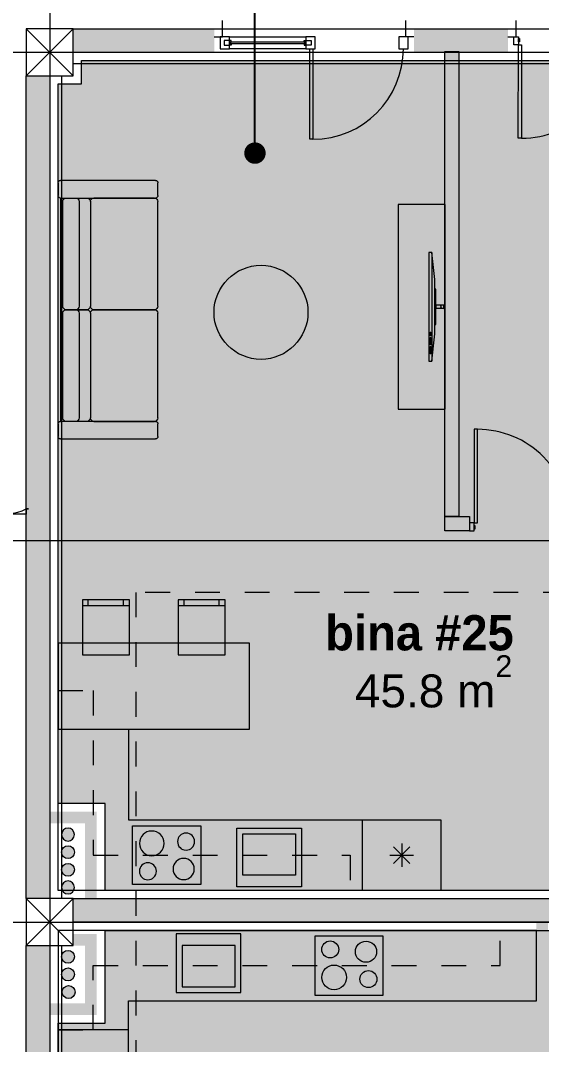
# Model space of a CAD drawing. Header units: millimetres. Extents: x 475159934 to 476245151, y 4620917055 to 4621447368.
# Drawn here: x 475254575 to 475259010, y 4621101575 to 4621110286 of the extents above; entities that cross this region are included whole.
import ezdxf

# ---------------------------------------------------------------- set-up
doc = ezdxf.new("R2010")
doc.units = ezdxf.units.MM
doc.header["$MEASUREMENT"] = 0
doc.linetypes.add('Dashed', pattern=[423.333333, 211.666667, -211.666667])
for name, color, linetype, lineweight in [('2D Drafting - General_Pen_No__1_Pen_No__7', 7, 'Continuous', 0), ('2D Drafting - General_Pen_No__250_Pen_No__2_Pen_No__7', 7, 'Continuous', 0), ('2D Drafting - General_Pen_No__250_Pen_No__7_Pen_No__250', 7, 'Continuous', 0), ('2D Drafting - General_Pen_No__250_Pen_No__7_Pen_No__7', 7, 'Continuous', 0), ('2D Drafting - General_Pen_No__7_Pen_No__250', 7, 'Continuous', 0), ('2D Drafting - General_Pen_No__7_Pen_No__7_Pen_No__7', 7, 'Continuous', 0), ('Annotation - Text_Pen_No__7_Pen_No__142', 142, 'Continuous', 0), ('Doors_Pen_No__7_Pen_No__7_Pen_No__7', 7, 'Continuous', 0), ('G-Anno-Nplt_Pen_No__142', 142, 'Continuous', 0), ('G-Anno-Nplt_Pen_No__151', 151, 'Continuous', 0), ('G-Anno-Nplt_Pen_No__4', 7, 'Continuous', 0), ('kar-panjara_Pen_No__7_Pen_No__7_Pen_No__7', 7, 'Continuous', 0), ('New_2D Drafting - General_Pen_No__2_Pen_No__250', 7, 'Continuous', 0), ('New_shenobebi_Pen_No__1', 1, 'Continuous', 0), ('New_Structural - Bearing_Pen_No__250', 7, 'Continuous', 0), ('shaxtebi da milebi_Pen_No__1_Pen_No__1_Pen_No__1', 1, 'Continuous', 0), ('shaxtebi da milebi_Pen_No__5_Pen_No__5_Pen_No__5', 5, 'Continuous', 0), ('zoma_Pen_No__142', 142, 'Continuous', 0), ('zoma_Pen_No__5', 5, 'Continuous', 0), ('zoma_Pen_No__5_Pen_No__5', 5, 'Continuous', 0)]:
    doc.layers.add(name, color=color, linetype=linetype, lineweight=lineweight)
doc.layers.add('New_Interior - Furniture', color=7, linetype='Continuous')
doc.layers.add('zoma', color=7, linetype='Continuous')
doc.layers.add('New_Interior - Furniture _Pen_No__252', color=7, linetype='Continuous', lineweight=0, true_color=0x666666)
doc.layers.add('shaxtebi da milebi_Pen_No__5_Pen_No__5_Pen_No__252', color=7, linetype='Continuous', lineweight=0, true_color=0x666666)
doc.styles.add('GENERATED_STYLE_1', font='arial.ttf')
doc.styles.add('GENERATED_STYLE_3', font='arial.ttf')
doc.styles.add('GENERATED_STYLE_7', font='')
doc.styles.get('GENERATED_STYLE_7').set_extended_font_data('AcadMtavr', bold=True)
doc.dimstyles.new('GENERATED_STYLE__18', dxfattribs={"dimtxt": 200, "dimasz": 64.421331, "dimexe": 0.18, "dimexo": 3, "dimgap": 0, "dimtad": 1, "dimtih": 1, "dimtoh": 1, "dimlfac": 0.001, "dimzin": 0, "dimdsep": 46, "dimtxsty": 'GENERATED_STYLE_3', "dimblk": 'ARROWHEAD_2', "dimblk1": 'ARROWHEAD_2', "dimblk2": 'ARROWHEAD_2', "dimcen": 0.09, "dimclrd": 5, "dimclre": 5, "dimclrt": 5, "dimadec": 0, "dimazin": 0, "dimtfac": 1, "dimtdec": 4, "dimtmove": 0, "dimatfit": 3, "dimfxl": 1, "dimtolj": 1, "dimtzin": 0, "dimarcsym": 0})
doc.dimstyles.new('GENERATED_STYLE__27', dxfattribs={"dimtxt": 0.18, "dimasz": 364.8, "dimexe": 0.18, "dimexo": 0.0625, "dimgap": 0, "dimtad": 0, "dimtih": 1, "dimtoh": 1, "dimdec": 4, "dimzin": 0, "dimdsep": 46, "dimcen": 0.09, "dimadec": 0, "dimazin": 0, "dimtfac": 1, "dimtdec": 4, "dimtmove": 0, "dimatfit": 3, "dimldrblk": 'ARROWHEAD_11', "dimfxl": 1, "dimtolj": 1, "dimtzin": 0, "dimarcsym": 0})
doc.dimstyles.new('GENERATED_STYLE__3', dxfattribs={"dimtxt": 200, "dimasz": 64.421331, "dimexe": 0.18, "dimexo": 3, "dimgap": 0, "dimtad": 1, "dimtih": 1, "dimtoh": 1, "dimlfac": 0.001, "dimzin": 0, "dimdsep": 46, "dimtxsty": 'GENERATED_STYLE_3', "dimblk": 'ARROWHEAD_2', "dimblk1": 'ARROWHEAD_2', "dimblk2": 'ARROWHEAD_2', "dimcen": 0.09, "dimclrd": 142, "dimclre": 142, "dimclrt": 142, "dimadec": 0, "dimazin": 0, "dimtfac": 1, "dimtdec": 4, "dimtmove": 0, "dimatfit": 3, "dimfxl": 1, "dimtolj": 1, "dimtzin": 0, "dimarcsym": 0})
doc.dimstyles.new('GENERATED_STYLE__6', dxfattribs={"dimtxt": 200, "dimasz": 64.421331, "dimexe": 0.18, "dimexo": 3, "dimgap": 0, "dimtad": 1, "dimlfac": 0.001, "dimzin": 0, "dimdsep": 46, "dimtxsty": 'GENERATED_STYLE_3', "dimblk": 'ARROWHEAD_2', "dimblk1": 'ARROWHEAD_2', "dimblk2": 'ARROWHEAD_2', "dimcen": 0.09, "dimclrd": 142, "dimclre": 142, "dimclrt": 142, "dimadec": 0, "dimazin": 0, "dimtfac": 1, "dimtdec": 4, "dimtmove": 0, "dimatfit": 3, "dimfxl": 1, "dimtolj": 1, "dimtzin": 0, "dimarcsym": 0})
doc.dimstyles.new('GENERATED_STYLE__7', dxfattribs={"dimtxt": 200, "dimasz": 64.421331, "dimexe": 0.18, "dimexo": 3, "dimgap": 0, "dimtad": 1, "dimtih": 1, "dimtoh": 1, "dimlfac": 0.001, "dimzin": 0, "dimdsep": 46, "dimtxsty": 'GENERATED_STYLE_3', "dimblk": 'ARROWHEAD_2', "dimblk1": 'ARROWHEAD_2', "dimblk2": 'ARROWHEAD_2', "dimcen": 0.09, "dimclrd": 142, "dimclre": 142, "dimclrt": 142, "dimadec": 0, "dimazin": 0, "dimtfac": 1, "dimtdec": 4, "dimtmove": 2, "dimatfit": 3, "dimfxl": 1, "dimtolj": 1, "dimtzin": 0, "dimarcsym": 0})

# ---------------------------------------------------------------- blocks, each defined once
blk = doc.blocks.new('Kitchen Layout 26_7')
at = {"layer": 'New_Interior - Furniture _Pen_No__252', "color": 251, "linetype": 'Continuous', "lineweight": 0, "true_color": 0x666666}
for p, q in [((3938.3, 705.1), (4079.7, 563.7)), ((3938.3, 563.7), (4079.7, 705.1)), ((4009, 734.4), (4009, 534.4)), ((3909, 634.4), (4109, 634.4)), ((3252.1, -27.5), (2802.1, -27.5)), ((2802.1, -27.5), (2802.1, -377.5)), ((3252.1, -377.5), (3252.1, -27.5)), ((2802.1, -377.5), (3252.1, -377.5))]:
    blk.add_line(p, q, dxfattribs=at)
at = {"layer": 'New_Interior - Furniture _Pen_No__252', "color": 251, "linetype": 'Dashed', "lineweight": 0, "true_color": 0x666666}
for p, q in [((4309, 338.2), (4009, 338.2)), ((4009, 338.2), (4009, -207.5)), ((4309, -507.5), (4309, 338.2)), ((4009, -207.5), (544, -207.5)), ((544, -207.5), (544, -507.5)), ((544, -507.5), (4309, -507.5))]:
    blk.add_line(p, q, dxfattribs=at)
at = {"layer": 'New_Interior - Furniture _Pen_No__252', "color": 251, "linetype": 'Continuous', "lineweight": 0, "true_color": 0x666666, "flags": 128}
for points in [[(236.7, -507.5), (4309, -507.5), (4309, 1192.5), (3709, 1192.5), (3709, 92.5), (236.7, 92.5)], [(3709, 930.6), (3709, 338.2), (4309, 338.2), (4309, 930.6)], [(2122.1, 42.5), (1542.1, 42.5), (1542.1, -457.5), (2122.1, -457.5)], [(3302.1, 22.5), (2752.1, 22.5), (2752.1, -477.5), (3302.1, -477.5)]]:
    blk.add_lwpolyline(points, close=True, dxfattribs=at)
at = {"layer": 'New_Interior - Furniture _Pen_No__252', "color": 251, "linetype": 'Continuous', "lineweight": 0, "true_color": 0x666666}
for centre, radius in [((1666.8, -92.5), 72.5), ((1958.5, -107.5), 105), ((1687.1, -325.5), 90), ((1991.6, -345), 72.5)]:
    blk.add_circle(centre, radius, dxfattribs=at)
blk = doc.blocks.new('Kitchen Layout 26_8')
at = {"layer": 'New_Interior - Furniture _Pen_No__252', "color": 251, "linetype": 'Dashed', "lineweight": 0, "true_color": 0x666666}
for p, q in [((4709, 1191.6), (4409, 1191.6)), ((4409, 1191.6), (4409, -207.5)), ((4709, -507.5), (4709, 1191.6)), ((2220.9, -207.5), (2220.9, -507.5)), ((4409, -207.5), (2220.9, -207.5)), ((2220.9, -507.5), (4709, -507.5))]:
    blk.add_line(p, q, dxfattribs=at)
at = {"layer": 'New_Interior - Furniture _Pen_No__252', "color": 251, "linetype": 'Continuous', "lineweight": 0, "true_color": 0x666666}
for p, q in [((3137, -27.5), (2687, -27.5)), ((2687, -27.5), (2687, -377.5)), ((3137, -377.5), (3137, -27.5)), ((1854.2, -136.8), (1712.8, -278.2)), ((1712.8, -136.8), (1854.2, -278.2)), ((1783.5, -107.5), (1783.5, -307.5)), ((1883.5, -207.5), (1683.5, -207.5)), ((2687, -377.5), (3137, -377.5))]:
    blk.add_line(p, q, dxfattribs=at)
at = {"layer": 'New_Interior - Furniture _Pen_No__252', "color": 251, "linetype": 'Continuous', "lineweight": 0, "true_color": 0x666666, "flags": 128}
for points in [[(1449, -507.5), (4709, -507.5), (4709, 865.3), (4109, 865.3), (4109, 92.5), (1449, 92.5)], [(2118, 92.5), (1449, 92.5), (1449, -507.5), (2118, -507.5)], [(3187, 22.5), (2637, 22.5), (2637, -477.5), (3187, -477.5)], [(4074.4, 42.5), (3494.4, 42.5), (3494.4, -457.5), (4074.4, -457.5)]]:
    blk.add_lwpolyline(points, close=True, dxfattribs=at)
at = {"layer": 'New_Interior - Furniture _Pen_No__252', "color": 251, "linetype": 'Continuous', "lineweight": 0, "true_color": 0x666666}
for centre, radius in [((3619.1, -92.5), 72.5), ((3910.8, -107.5), 105), ((3639.4, -325.5), 90), ((3943.9, -345), 72.5)]:
    blk.add_circle(centre, radius, dxfattribs=at)
blk = doc.blocks.new('Dining Table Rectangle 24')
at = {"layer": 'New_Interior - Furniture _Pen_No__252', "color": 251, "linetype": 'Continuous', "lineweight": 0, "true_color": 0x666666}
for p, q in [((-557.5, 685), (-557.5, 735)), ((-257.5, 685), (-257.5, 735)), ((257.5, 685), (257.5, 735)), ((557.5, 685), (557.5, 735)), ((-607.5, 685), (-207.5, 685)), ((207.5, 685), (607.5, 685))]:
    blk.add_line(p, q, dxfattribs=at)
at = {"layer": 'New_Interior - Furniture _Pen_No__252', "color": 251, "linetype": 'Continuous', "lineweight": 0, "true_color": 0x666666, "flags": 128}
for points in [[(-607.5, 265), (-207.5, 265), (-207.5, 735), (-607.5, 735)], [(207.5, 265), (607.5, 265), (607.5, 735), (207.5, 735)], [(-815, -365), (815, -365), (815, 365), (-815, 365)]]:
    blk.add_lwpolyline(points, close=True, dxfattribs=at)
blk = doc.blocks.new('Designer Table 05 26')
at = {"layer": 'New_Interior - Furniture _Pen_No__252', "color": 251, "linetype": 'Continuous', "lineweight": 0, "true_color": 0x666666, "flags": 128}
blk.add_lwpolyline([(400, 0, 1), (-400, 0, 1)], format="xyb", close=True, dxfattribs=at)
blk = doc.blocks.new('Sofa 23')
at = {"layer": 'New_Interior - Furniture _Pen_No__252', "color": 251, "linetype": 'Continuous', "lineweight": 0, "true_color": 0x666666}
for p, q in [((0, 20), (0, 830)), ((20, 850), (130, 850)), ((150, 830), (150, 20)), ((150, 830), (2050, 830)), ((1070, 810), (180, 810)), ((2020, 810), (1130, 810)), ((2050, 20), (2050, 830)), ((2070, 850), (2180, 850)), ((2200, 830), (2200, 20)), ((150, 780), (150, 604.7)), ((1100, 604.7), (1100, 780)), ((1100, 780), (1100, 604.7)), ((2050, 604.7), (2050, 780)), ((180, 670), (1070, 670)), ((1130, 670), (2020, 670)), ((150, 30), (150, 544.7)), ((180, 574.7), (1070, 574.7)), ((180, 574.7), (1070, 574.7)), ((1100, 544.7), (1100, 30)), ((1100, 30), (1100, 544.7)), ((1130, 574.7), (2020, 574.7)), ((1130, 574.7), (2020, 574.7)), ((2050, 544.7), (2050, 30)), ((130, 0), (20, 0)), ((1070, 0), (180, 0)), ((2020, 0), (1130, 0)), ((2180, 0), (2070, 0))]:
    blk.add_line(p, q, dxfattribs=at)
for centre, radius, start, end in [((20, 830), 20, 90, 180), ((130, 830), 20, 0, 90), ((180, 780), 30, 90, 180), ((1070, 780), 30, 0, 90), ((1130, 780), 30, 90, 180), ((2020, 780), 30, 0, 90), ((2070, 830), 20, 90, 180), ((2180, 830), 20, 0, 90), ((180, 700), 30, 180, 270), ((1070, 700), 30, 270, 0), ((1130, 700), 30, 180, 270), ((2020, 700), 30, 270, 0), ((180, 604.7), 30, 180, 270), ((180, 544.7), 30, 90, 180), ((1070, 604.7), 30, 270, 0), ((1070, 544.7), 30, 0, 90), ((1130, 604.7), 30, 180, 270), ((1130, 544.7), 30, 90, 180), ((2020, 604.7), 30, 270, 0), ((2020, 544.7), 30, 0, 90), ((20, 20), 20, 180, 270), ((130, 20), 20, 270, 0), ((180, 30), 30, 180, 270), ((1070, 30), 30, 270, 0), ((1130, 30), 30, 180, 270), ((2020, 30), 30, 270, 0), ((2070, 20), 20, 180, 270), ((2180, 20), 20, 270, 0)]:
    blk.add_arc(centre, radius, start, end, dxfattribs=at)
blk = doc.blocks.new('*D803', base_point=(475826095.8, 4621095193.2))
at = {"layer": 'zoma_Pen_No__142', "color": 142, "linetype": 'Continuous', "lineweight": 0, "transparency": 16777216}
for p, q in [((475254648.8, 4621088996.9), (475254599.9, 4621088912.2)), ((475254624.3, 4621088891), (475254624.3, 4621089018.1)), ((475254624.3, 4621088954.5), (475255024.3, 4621088954.5)), ((475255048.8, 4621088996.9), (475254999.9, 4621088912.2)), ((475255024.3, 4621088891), (475255024.3, 4621089018.1))]:
    blk.add_line(p, q, dxfattribs=at)
blk = doc.blocks.new('ARROWHEAD_2')
at = {"color": 0, "linetype": 'Continuous', "lineweight": 0}
for p, q in [((0, 0), (-1, 0)), ((-0.38, -0.66), (0.38, 0.66))]:
    blk.add_line(p, q, dxfattribs=at)
blk = doc.blocks.new('*D804', base_point=(475826095.8, 4621095193.2))
at = {"layer": 'zoma_Pen_No__142', "color": 142, "linetype": 'Continuous', "lineweight": 0, "transparency": 16777216}
for p, q in [((475255048.8, 4621088996.9), (475254999.9, 4621088912.2)), ((475255024.3, 4621088891), (475255024.3, 4621089018.1)), ((475255024.3, 4621088954.5), (475261524.3, 4621088954.5)), ((475261548.8, 4621088996.9), (475261499.9, 4621088912.2)), ((475261524.3, 4621088891), (475261524.3, 4621089018.1))]:
    blk.add_line(p, q, dxfattribs=at)
at = {"layer": 'zoma_Pen_No__142', "color": 142, "lineweight": 0, "transparency": 16777216, "char_height": 200, "attachment_point": 7, "style": 'GENERATED_STYLE_3'}
for s, insert in [('\\A1;{\\pql;\\fArial|b0|i0|c204|p0;\\W1.000000;0.40}', (475255048.8, 4621088994.5)), ('\\A1;{\\pql;\\fArial|b0|i0|c204|p0;\\W1.000000;6.50}', (475258007.4, 4621088994.5)), ('\\A1;{\\pql;\\fArial|b0|i0|c204|p0;\\W1.000000;0.40}', (475260966, 4621088994.5))]:
    blk.add_mtext(s, dxfattribs=dict(at, insert=insert))
blk = doc.blocks.new('*D824', base_point=(475826095.8, 4621095193.2))
at = {"layer": 'zoma_Pen_No__142', "color": 142, "linetype": 'Continuous', "lineweight": 0, "transparency": 16777216}
for p, q in [((475253943.8, 4621112421.6), (475253894.9, 4621112336.8)), ((475253919.4, 4621112315.7), (475253919.4, 4621112442.8)), ((475254343.8, 4621112421.6), (475254294.9, 4621112336.8)), ((475254319.4, 4621112315.7), (475254319.4, 4621112442.8)), ((475253919.4, 4621112379.2), (475254319.4, 4621112379.2))]:
    blk.add_line(p, q, dxfattribs=at)
at = {"layer": 'zoma_Pen_No__142', "color": 142, "lineweight": 0, "transparency": 16777216, "insert": (475254202.5, 4621112509.8), "char_height": 200, "attachment_point": 7, "style": 'GENERATED_STYLE_3'}
blk.add_mtext('\\A1;{\\pql;\\fArial|b0|i0|c204|p0;\\W1.000000;0.30}', dxfattribs=at)
blk = doc.blocks.new('*D825', base_point=(475826095.8, 4621095193.2))
at = {"layer": 'zoma_Pen_No__142', "color": 142, "linetype": 'Continuous', "lineweight": 0, "transparency": 16777216}
for p, q in [((475254343.8, 4621112421.6), (475254294.9, 4621112336.8)), ((475254319.4, 4621112315.7), (475254319.4, 4621112442.8)), ((475254643.8, 4621112421.6), (475254594.9, 4621112336.8)), ((475254619.4, 4621112315.7), (475254619.4, 4621112442.8)), ((475254319.4, 4621112379.2), (475254619.4, 4621112379.2))]:
    blk.add_line(p, q, dxfattribs=at)
blk = doc.blocks.new('*D826', base_point=(475826095.8, 4621095193.2))
at = {"layer": 'zoma_Pen_No__142', "color": 142, "linetype": 'Continuous', "lineweight": 0, "transparency": 16777216}
for p, q in [((475254643.8, 4621112421.6), (475254594.9, 4621112336.8)), ((475254619.4, 4621112315.7), (475254619.4, 4621112442.8)), ((475255043.8, 4621112421.6), (475254994.9, 4621112336.8)), ((475255019.4, 4621112315.7), (475255019.4, 4621112442.8)), ((475254619.4, 4621112379.2), (475255019.4, 4621112379.2))]:
    blk.add_line(p, q, dxfattribs=at)
blk = doc.blocks.new('*D827', base_point=(475826095.8, 4621095193.2))
at = {"layer": 'zoma_Pen_No__142', "color": 142, "linetype": 'Continuous', "lineweight": 0, "transparency": 16777216}
for p, q in [((475255043.8, 4621112421.6), (475254994.9, 4621112336.8)), ((475255019.4, 4621112315.7), (475255019.4, 4621112442.8)), ((475261543.8, 4621112421.6), (475261494.9, 4621112336.8)), ((475261519.4, 4621112315.7), (475261519.4, 4621112442.8)), ((475255019.4, 4621112379.2), (475261519.4, 4621112379.2))]:
    blk.add_line(p, q, dxfattribs=at)
at = {"layer": 'zoma_Pen_No__142', "color": 142, "lineweight": 0, "transparency": 16777216, "char_height": 200, "attachment_point": 7, "style": 'GENERATED_STYLE_3'}
for s, insert in [('\\A1;{\\pql;\\fArial|b0|i0|c204|p0;\\W1.000000;0.40}', (475255043.9, 4621112419.2)), ('\\A1;{\\pql;\\fArial|b0|i0|c204|p0;\\W1.000000;6.50}', (475258002.4, 4621112419.2)), ('\\A1;{\\pql;\\fArial|b0|i0|c204|p0;\\W1.000000;0.40}', (475260961, 4621112419.2))]:
    blk.add_mtext(s, dxfattribs=dict(at, insert=insert))
blk = doc.blocks.new('*D934', base_point=(475826095.8, 4621095193.2))
at = {"layer": 'zoma_Pen_No__142', "color": 142, "linetype": 'Continuous', "lineweight": 0, "transparency": 16777216}
for p, q in [((475300063, 4621110216.4), (475299935.8, 4621110216.4)), ((475300041.8, 4621110192), (475299957, 4621110240.9)), ((475299999.4, 4621110216.4), (475299999.4, 4621110257.9)), ((475299999.4, 4621090861.8), (475299999.4, 4621110216.4)), ((475299957, 4621090886.3), (475300041.8, 4621090837.3)), ((475300063, 4621090861.8), (475299935.8, 4621090861.8)), ((475299999.4, 4621090820.3), (475299999.4, 4621090861.8))]:
    blk.add_line(p, q, dxfattribs=at)
at = {"layer": 'zoma_Pen_No__142', "color": 142, "lineweight": 0, "transparency": 16777216, "insert": (475299959.4, 4621100195.9), "char_height": 200, "attachment_point": 7, "rotation": 90, "style": 'GENERATED_STYLE_3'}
blk.add_mtext('\\A1;{\\pql;\\fArial|b0|i0|c204|p0;\\W1.000000;19.35}', dxfattribs=at)
blk = doc.blocks.new('*D948', base_point=(475826095.8, 4621095193.2))
at = {"layer": 'zoma_Pen_No__142', "color": 142, "linetype": 'Continuous', "lineweight": 0, "transparency": 16777216}
for p, q in [((475299282.4, 4621110216.4), (475299155.2, 4621110216.4)), ((475299261.2, 4621110192), (475299176.4, 4621110240.9)), ((475299218.8, 4621110216.4), (475299218.8, 4621110257.9)), ((475299218.8, 4621109816.4), (475299218.8, 4621110216.4)), ((475299282.4, 4621109816.4), (475299155.2, 4621109816.4)), ((475299176.4, 4621109840.9), (475299261.2, 4621109792))]:
    blk.add_line(p, q, dxfattribs=at)
blk = doc.blocks.new('*D1322', base_point=(475826095.8, 4621095193.2))
at = {"layer": 'zoma_Pen_No__5', "color": 5, "linetype": 'Continuous', "lineweight": 0, "transparency": 16777216}
for p, q in [((475254493.8, 4621139665.1), (475254444.9, 4621139580.3)), ((475254469.4, 4621139559.1), (475254469.4, 4621139686.3)), ((475255059.9, 4621139580.3), (475255108.8, 4621139665.1)), ((475255084.3, 4621139559.1), (475255084.3, 4621139686.3)), ((475254427.9, 4621139622.7), (475254469.4, 4621139622.7)), ((475254469.4, 4621139622.7), (475255084.3, 4621139622.7)), ((475255084.3, 4621139622.7), (475255125.8, 4621139622.7))]:
    blk.add_line(p, q, dxfattribs=at)
at = {"layer": 'zoma_Pen_No__5', "color": 5, "lineweight": 0, "transparency": 16777216, "insert": (475254509.9, 4621139662.7), "char_height": 200, "attachment_point": 7, "style": 'GENERATED_STYLE_3'}
blk.add_mtext('\\A1;{\\pql;\\fArial|b0|i0|c204|p0;\\W1.000000;0.61}', dxfattribs=at)
blk = doc.blocks.new('ARROWHEAD_11')
at = {"color": 0, "linetype": 'Continuous', "lineweight": 0}
blk.add_line((0, 0), (-1, 0), dxfattribs=at)
at = {"color": 0, "linetype": 'Continuous', "lineweight": 0, "const_width": 0.25, "flags": 128}
blk.add_lwpolyline([(-0.125, 0, 1), (0.125, 0, 1)], format="xyb", close=True, dxfattribs=at)
blk = doc.blocks.new('Flexible Shelf 26')
at = {"layer": 'New_Interior - Furniture _Pen_No__252', "color": 251, "linetype": 'Continuous', "lineweight": 0, "true_color": 0x666666, "flags": 128}
blk.add_lwpolyline([(0, 0), (1739.8, 0), (1739.8, 400), (0, 400)], close=True, dxfattribs=at)
blk = doc.blocks.new('Flat Panel TV 26')
at = {"layer": 'New_Interior - Furniture _Pen_No__252', "color": 251, "linetype": 'Continuous', "lineweight": 0, "true_color": 0x666666}
for p, q in [((0, 25), (925.5, 25)), ((678.7, 10), (678.7, 16.2)), ((678.7, 16.2), (709.6, 16.2)), ((709.6, 10), (678.7, 10)), ((709.6, 16.2), (709.6, 10)), ((725, 10), (725, 16.2)), ((725, 16.2), (786.7, 16.2)), ((786.7, 10), (725, 10)), ((786.7, 16.2), (786.7, 10)), ((802.1, 10), (802.1, 16.2)), ((802.1, 16.2), (863.8, 16.2)), ((863.8, 10), (802.1, 10)), ((863.8, 16.2), (863.8, 10))]:
    blk.add_line(p, q, dxfattribs=at)
at = {"layer": 'New_Interior - Furniture _Pen_No__252', "color": 251, "linetype": 'Continuous', "lineweight": 0, "true_color": 0x666666, "flags": 128}
for points in [[(447.8, 127.5), (477.8, 127.5), (477.8, 137.5), (447.8, 137.5)], [(450.3, 60), (475.3, 60), (475.3, 127.5), (450.3, 127.5)], [(0, 0), (925.5, 0), (925.5, 25), (694.1, 50), (231.4, 50), (0, 25)], [(312.8, 50), (612.8, 50), (612.8, 60), (312.8, 60)]]:
    blk.add_lwpolyline(points, close=True, dxfattribs=at)
at = {"layer": 'New_Interior - Furniture _Pen_No__252', "color": 251, "linetype": 'Continuous', "lineweight": 0, "true_color": 0x666666}
blk.add_arc((462.8, 93.8), 12.5, 0, 180, dxfattribs=at)

msp = doc.modelspace()

# ---------------------------------------------------------------- hatches: boundary and pattern name
at = {"layer": '2D Drafting - General_Pen_No__250_Pen_No__2_Pen_No__7', "linetype": 'Continuous', "lineweight": 0}
msp.add_hatch(color=7, dxfattribs=at).paths.add_polyline_path([(475258966.644, 4621102616.425), (475259064.768, 4621102616.425), (475259064.768, 4621101946.431), (475258966.644, 4621101946.431)])
at = {"layer": '2D Drafting - General_Pen_No__250_Pen_No__7_Pen_No__7', "linetype": 'Continuous', "lineweight": 0}
for points in [[(475255024.343, 4621110016.71), (475256224.343, 4621110016.71), (475256224.343, 4621110216.71), (475255024.343, 4621110216.71)], [(475257924.338, 4621110016.386), (475258723.96, 4621110016.386), (475258723.96, 4621110216.386), (475257924.338, 4621110216.386)], [(475258186.708, 4621106066.425), (475258186.708, 4621110022.764), (475258306.708, 4621110022.764), (475258306.708, 4621106066.425)], [(475254824.343, 4621109816.431), (475254624.343, 4621109816.431), (475254624.343, 4621102816.431), (475254824.343, 4621102816.431)], [(475258186.708, 4621106066.425), (475258398.504, 4621106066.425), (475258398.504, 4621105946.425), (475258186.708, 4621105946.425)], [(475255224.343, 4621103556.619), (475255224.343, 4621102816.417), (475255124.343, 4621102816.417), (475255124.343, 4621103456.431), (475254824.343, 4621103456.431), (475254824.343, 4621103556.619)], [(475261524.343, 4621102816.417), (475261524.343, 4621102616.417), (475255024.343, 4621102616.417), (475255024.343, 4621102816.417)], [(475254824.343, 4621101826.243), (475255224.343, 4621101826.243), (475255224.343, 4621102516.431), (475255124.343, 4621102516.431), (475255024.343, 4621102516.431), (475255024.343, 4621102416.431), (475255124.343, 4621102416.431), (475255124.343, 4621101926.431), (475254824.343, 4621101926.431)], [(475254824.343, 4621102416.431), (475254624.343, 4621102416.431), (475254624.343, 4621095416.431), (475254824.343, 4621095416.431)]]:
    msp.add_hatch(color=7, dxfattribs=at).paths.add_polyline_path(points)
at = {"layer": 'G-Anno-Nplt_Pen_No__151', "linetype": 'Continuous', "lineweight": 0, "true_color": 0x1f2f3f}
for points in [[(475254894.632, 4621109746.431), (475255094.343, 4621109746.431), (475255094.343, 4621109946.425), (475261454.633, 4621109946.425), (475261454.632, 4621109746.425), (475261454.632, 4621106879.59), (475261524.336, 4621106879.59), (475261524.336, 4621105126.8), (475261124.322, 4621105126.8), (475261124.322, 4621104366.782), (475261454.632, 4621104366.782), (475261454.632, 4621102886.425), (475255294.331, 4621102886.425), (475255294.355, 4621103626.617), (475254894.632, 4621103626.629)], [(475265074.343, 4621100389.209), (475265004.343, 4621100389.209), (475265004.343, 4621095286.425), (475261994.343, 4621095286.425), (475261994.343, 4621095486.425), (475261454.343, 4621095486.425), (475261454.343, 4621095286.445), (475259113.384, 4621095286.445), (475259094.343, 4621095286.445), (475259094.343, 4621096586.431), (475254894.343, 4621096586.431), (475254894.343, 4621101756.243), (475255294.343, 4621101756.243), (475255294.343, 4621102546.431), (475261014.148, 4621102546.431), (475261014.148, 4621102146.425), (475261694.535, 4621102146.425), (475261694.535, 4621102346.425), (475261994.343, 4621102346.425), (475261994.343, 4621102906.356), (475263264.662, 4621102906.356), (475263264.662, 4621102976.356), (475264484.785, 4621102976.356), (475264484.785, 4621102576.35), (475265074.343, 4621102576.35)]]:
    msp.add_hatch(color=169, dxfattribs=at).paths.add_polyline_path(points)
at = {"layer": 'shaxtebi da milebi_Pen_No__1_Pen_No__1_Pen_No__1', "linetype": 'Continuous', "lineweight": 0}
for points in [[(475254979.343, 4621102966.431, -1), (475254979.343, 4621102856.431, -1)], [(475254979.343, 4621102266.431, 1), (475254979.343, 4621102376.431, 1)]]:
    msp.add_hatch(color=1, dxfattribs=at).paths.add_polyline_path(points)
at = {"layer": 'shaxtebi da milebi_Pen_No__5_Pen_No__5_Pen_No__252', "linetype": 'Continuous', "lineweight": 0, "true_color": 0x666666}
for points in [[(475254979.343, 4621103416.431, 1), (475254979.343, 4621103306.431, 1)], [(475254984.531, 4621101966.341, -1), (475254984.531, 4621102076.341, -1)]]:
    msp.add_hatch(color=251, dxfattribs=at).paths.add_polyline_path(points)
at = {"layer": 'shaxtebi da milebi_Pen_No__5_Pen_No__5_Pen_No__5', "linetype": 'Continuous', "lineweight": 0}
for points in [[(475254979.343, 4621103266.431, -1), (475254979.343, 4621103156.431, -1)], [(475254979.343, 4621103116.431, -1), (475254979.343, 4621103006.431, -1)], [(475254979.343, 4621102226.431, -1), (475254979.343, 4621102116.431, -1)]]:
    msp.add_hatch(color=5, dxfattribs=at).paths.add_polyline_path(points)

# ---------------------------------------------------------------- linework, layer by layer
at = {"layer": '2D Drafting - General_Pen_No__1_Pen_No__7', "color": 7, "linetype": 'Continuous', "lineweight": 0}
for p, q in [((475254624.343, 4621109816.431), (475255024.343, 4621110216.431)), ((475255024.343, 4621109816.431), (475254624.343, 4621110216.431)), ((475254624.343, 4621102416.431), (475255024.343, 4621102816.431)), ((475255024.343, 4621102416.431), (475254624.343, 4621102816.431))]:
    msp.add_line(p, q, dxfattribs=at)
at = {"layer": '2D Drafting - General_Pen_No__1_Pen_No__7', "color": 7, "linetype": 'Continuous', "lineweight": 0, "flags": 128}
for points in [[(475254624.343, 4621109816.431), (475255024.343, 4621109816.431), (475255024.343, 4621110216.431), (475254624.343, 4621110216.431)], [(475261524.343, 4621109916.431), (475255024.343, 4621109916.431), (475255024.343, 4621110216.431), (475261524.343, 4621110216.431)], [(475254624.343, 4621102816.431), (475254624.343, 4621109816.431), (475254924.343, 4621109816.431), (475254924.343, 4621102816.431)], [(475254624.343, 4621102416.431), (475255024.343, 4621102416.431), (475255024.343, 4621102816.431), (475254624.343, 4621102816.431)], [(475254624.343, 4621095416.431), (475254624.343, 4621102416.431), (475254924.343, 4621102416.431), (475254924.343, 4621095416.431)]]:
    msp.add_lwpolyline(points, close=True, dxfattribs=at)
at = {"layer": '2D Drafting - General_Pen_No__250_Pen_No__7_Pen_No__250', "color": 7, "linetype": 'Continuous', "lineweight": 0, "flags": 128}
for points in [[(475258186.708, 4621106066.425), (475258186.708, 4621110022.764), (475258306.708, 4621110022.764), (475258306.708, 4621106066.425)], [(475258186.708, 4621106066.425), (475258398.504, 4621106066.425), (475258398.504, 4621105946.425), (475258186.708, 4621105946.425)]]:
    msp.add_lwpolyline(points, close=True, dxfattribs=at)
at = {"layer": '2D Drafting - General_Pen_No__250_Pen_No__7_Pen_No__7', "color": 7, "linetype": 'Continuous', "lineweight": 0, "flags": 128}
msp.add_lwpolyline([(475261524.343, 4621102816.417), (475261524.343, 4621102616.417), (475255024.343, 4621102616.417), (475255024.343, 4621102816.417)], close=True, dxfattribs=at)
at = {"layer": '2D Drafting - General_Pen_No__7_Pen_No__250', "color": 7, "linetype": 'Continuous', "lineweight": 0, "flags": 128}
for points in [[(475256224.343, 4621110146.169), (475256294.358, 4621110146.168), (475256294.359, 4621110286.43)], [(475257924.338, 4621110146.166), (475257854.338, 4621110146.167), (475257854.339, 4621110286.403)], [(475258723.96, 4621110146.172), (475258793.975, 4621110146.172), (475258793.976, 4621110286.434)]]:
    msp.add_lwpolyline(points, dxfattribs=at)
at = {"layer": '2D Drafting - General_Pen_No__7_Pen_No__7_Pen_No__7', "color": 7, "linetype": 'Continuous', "lineweight": 0, "flags": 128}
msp.add_lwpolyline([(475256354.342, 4621110146.163), (475257004.342, 4621110146.134), (475257004.338, 4621110046.195), (475256354.338, 4621110046.224)], close=True, dxfattribs=at)
at = {"layer": '2D Drafting - General_Pen_No__7_Pen_No__7_Pen_No__7', "color": 7, "linetype": 'Continuous', "lineweight": 0}
for centre, radius, start, end in [((475257064.026, 4621110046.182), 770.311, 269.9974687, 359.994289), ((475258839.647, 4621110078.441), 794.311, 269.9985151, 0.0001966), ((475258464.682, 4621106014.16), 794.311, 359.9998025, 90.001484)]:
    msp.add_arc(centre, radius, start, end, dxfattribs=at)
at = {"layer": 'Doors_Pen_No__7_Pen_No__7_Pen_No__7', "color": 7, "linetype": 'Continuous', "lineweight": 0, "flags": 128}
for points in [[(475258773.471, 4621110146.176), (475258812.982, 4621110146.175), (475258812.981, 4621110078.442), (475258773.469, 4621110078.443)], [(475258812.982, 4621110131.775), (475258821.871, 4621110131.775), (475258821.87, 4621110105.108), (475258812.981, 4621110105.108)], [(475257037.36, 4621110046.183), (475257064.026, 4621110046.182), (475257063.992, 4621109275.871), (475257037.326, 4621109275.872)], [(475258812.981, 4621110078.442), (475258839.647, 4621110078.441), (475258839.627, 4621109284.13), (475258812.96, 4621109284.13)], [(475258438.015, 4621106014.159), (475258464.682, 4621106014.16), (475258464.661, 4621106808.471), (475258437.995, 4621106808.47)], [(475258398.506, 4621105946.425), (475258438.017, 4621105946.426), (475258438.015, 4621106014.159), (475258398.504, 4621106014.158)], [(475258438.017, 4621105960.826), (475258446.906, 4621105960.826), (475258446.905, 4621105987.492), (475258438.016, 4621105987.492)]]:
    msp.add_lwpolyline(points, close=True, dxfattribs=at)
at = {"layer": 'G-Anno-Nplt_Pen_No__4', "color": 7, "linetype": 'Continuous', "lineweight": 0, "flags": 128}
msp.add_lwpolyline([(475254894.632, 4621109746.431), (475255094.343, 4621109746.431), (475255094.343, 4621109946.425), (475261454.633, 4621109946.425), (475261454.632, 4621109746.425), (475261454.632, 4621106879.59), (475261524.336, 4621106879.59), (475261524.336, 4621105126.8), (475261124.322, 4621105126.8), (475261124.322, 4621104366.782), (475261454.632, 4621104366.782), (475261454.632, 4621102886.425), (475255294.331, 4621102886.425), (475255294.355, 4621103626.617), (475254894.632, 4621103626.629)], close=True, dxfattribs=at)
msp.add_lwpolyline([(475254894.343, 4621096586.431), (475254894.343, 4621101756.243), (475255294.343, 4621101756.243), (475255294.343, 4621102546.431), (475261014.148, 4621102546.431), (475261014.148, 4621102146.425), (475261694.535, 4621102146.425), (475261694.535, 4621102346.425), (475261994.343, 4621102346.425), (475261994.343, 4621102906.356), (475263264.662, 4621102906.356), (475263264.662, 4621102976.356), (475264484.785, 4621102976.356), (475264484.785, 4621102576.35), (475265074.343, 4621102576.35), (475265074.343, 4621100389.209)], dxfattribs=at)
at = {"layer": 'kar-panjara_Pen_No__7_Pen_No__7_Pen_No__7', "color": 7, "linetype": 'Continuous', "lineweight": 0, "flags": 128}
for points in [[(475256354.342, 4621110146.163), (475256274.342, 4621110146.167), (475256274.338, 4621110046.167), (475256354.338, 4621110046.163)], [(475256309.339, 4621110076.226), (475256354.339, 4621110076.224), (475256354.34, 4621110091.224), (475256354.34, 4621110101.224), (475256369.34, 4621110101.223), (475256369.341, 4621110116.223), (475256309.341, 4621110116.226)], [(475257049.339, 4621110076.193), (475257004.339, 4621110076.195), (475257004.34, 4621110091.195), (475257004.34, 4621110101.195), (475256989.34, 4621110101.196), (475256989.341, 4621110116.196), (475257049.341, 4621110116.193)], [(475257084.342, 4621110146.192), (475257004.342, 4621110146.195), (475257004.338, 4621110046.195), (475257084.338, 4621110046.192)], [(475257874.342, 4621110146.114), (475257794.342, 4621110146.118), (475257794.338, 4621110046.118), (475257874.338, 4621110046.114)], [(475256369.339, 4621110076.223), (475256354.339, 4621110076.224), (475256354.34, 4621110091.224), (475256369.34, 4621110091.223)], [(475256354.34, 4621110091.224), (475257004.34, 4621110091.195), (475257004.34, 4621110101.195), (475256354.34, 4621110101.224)], [(475256989.339, 4621110076.196), (475257004.339, 4621110076.195), (475257004.34, 4621110091.195), (475256989.34, 4621110091.196)]]:
    msp.add_lwpolyline(points, close=True, dxfattribs=at)
at = {"layer": 'New_shenobebi_Pen_No__1', "color": 1, "linetype": 'Dashed', "lineweight": 0}
msp.add_lwpolyline([(475301569.026, 4621105421.754), (475255555.776, 4621105421.754), (475255555.776, 4621101267.119), (475228397.958, 4621101267.119)], dxfattribs=at)
at = {"layer": 'New_Structural - Bearing_Pen_No__250', "color": 7, "linetype": 'Continuous', "lineweight": 0}
msp.add_lwpolyline([(475254324.265, 4621106133.58, 0.26578795), (475254624.342, 4621106133.58), (475254644.252, 4621106133.58), (475254644.252, 4621106131.789), (475254624.342, 4621106131.789), (475254624.342, 4621106087.849), (475254324.265, 4621106087.849), (475254324.265, 4621106131.789), (475254309.637, 4621106131.789), (475254309.637, 4621106133.58)], format="xyb", close=True, dxfattribs=at)
at = {"layer": 'shaxtebi da milebi_Pen_No__1_Pen_No__1_Pen_No__1', "color": 1, "linetype": 'Continuous', "lineweight": 0, "flags": 128}
for points in [[(475254979.343, 4621102966.431, 1), (475254979.343, 4621102856.431, 1)], [(475254979.343, 4621102266.431, -1), (475254979.343, 4621102376.431, -1)]]:
    msp.add_lwpolyline(points, format="xyb", close=True, dxfattribs=at)
at = {"layer": 'shaxtebi da milebi_Pen_No__5_Pen_No__5_Pen_No__252', "color": 251, "linetype": 'Continuous', "lineweight": 0, "true_color": 0x666666, "flags": 128}
for points in [[(475254979.343, 4621103416.431, 1), (475254979.343, 4621103306.431, 1)], [(475254984.531, 4621101966.341, -1), (475254984.531, 4621102076.341, -1)]]:
    msp.add_lwpolyline(points, format="xyb", close=True, dxfattribs=at)
at = {"layer": 'shaxtebi da milebi_Pen_No__5_Pen_No__5_Pen_No__5', "color": 5, "linetype": 'Continuous', "lineweight": 0, "flags": 128}
for points in [[(475254979.343, 4621103266.431, -1), (475254979.343, 4621103156.431, -1)], [(475254979.343, 4621103116.431, -1), (475254979.343, 4621103006.431, -1)], [(475254979.343, 4621102226.431, -1), (475254979.343, 4621102116.431, -1)]]:
    msp.add_lwpolyline(points, format="xyb", close=True, dxfattribs=at)
at = {"layer": 'zoma_Pen_No__5_Pen_No__5', "color": 5, "linetype": 'Continuous', "lineweight": 0}
for p, q in [((475254824.343, 4621113497.407), (475254824.343, 4621085262.477)), ((475229343.792, 4621110016.425), (475300771.399, 4621110016.425)), ((475229343.792, 4621105861.789), (475300771.399, 4621105861.789)), ((475229343.792, 4621102616.425), (475300771.399, 4621102616.425))]:
    msp.add_line(p, q, dxfattribs=at)

# ---------------------------------------------------------------- block references
at = {"layer": 'New_Interior - Furniture', "color": 1, "linetype": 'Continuous', "lineweight": 0, "xscale": -1, "zscale": 1000}
for name, p, rotation in [('Sofa 23', (475255744.336, 4621108926.246), 90), ('Designer Table 05 26', (475256622.364, 4621107803.728), 270)]:
    msp.add_blockref(name, p, dxfattribs=dict(at, rotation=rotation))
at = {"layer": 'New_Interior - Furniture', "color": 1, "linetype": 'Continuous', "lineweight": 0, "zscale": 1000}
for name, p, rotation in [('Flexible Shelf 26', (475257788.925, 4621108720.939), 270), ('Flat Panel TV 26', (475258051.425, 4621108313.789), 270), ('Kitchen Layout 26_7', (475259203.325, 4621102038.92), 180)]:
    msp.add_blockref(name, p, dxfattribs=dict(at, rotation=rotation))
msp.add_blockref('Dining Table Rectangle 24', (475255709.336, 4621104624.218), dxfattribs=at)
at = {"layer": 'New_Interior - Furniture', "color": 1, "linetype": 'Continuous', "lineweight": 0, "xscale": -1, "zscale": 1000}
msp.add_blockref('Kitchen Layout 26_8', (475259603.318, 4621103393.936), dxfattribs=at)

# ---------------------------------------------------------------- texts
at = {"layer": 'Annotation - Text_Pen_No__7_Pen_No__142', "color": 142, "linetype": 'Continuous', "lineweight": 0, "insert": (475257971.207, 4621105227.906), "char_height": 300, "attachment_point": 2, "style": 'GENERATED_STYLE_7'}
msp.add_mtext('\\A1;{\\pqc;\\fAcadMtavr|b1|i0|c0|p0;\\W1.000000;bina #2\\fAcadMtavr|b1|i0|c0|p0;\\W1.000000;5}', dxfattribs=at)
at = {"layer": 'G-Anno-Nplt_Pen_No__142', "color": 142, "lineweight": 0, "insert": (475257421.792, 4621104439.183), "char_height": 280, "attachment_point": 7, "style": 'GENERATED_STYLE_1'}
msp.add_mtext('{\\fArial|b0|i0|c204|p0;45.8 m{\\H0.66x;\\S2^  ;}}', dxfattribs=at)

# ---------------------------------------------------------------- dimensions: what is measured, and where the dimension line sits
at = {"layer": 'zoma', "color": 5, "linetype": 'Continuous', "lineweight": 0}
dim = msp.add_linear_dim(base=(475255084.343, 4621139622.696), p1=(475254469.369, 4621040932.371), p2=(475255084.343, 4621045757.042), dimstyle='GENERATED_STYLE__18', dxfattribs=at)
dim.commit()
dim.dimension.update_dxf_attribs({"geometry": '*D1322', "text_midpoint": (475254768.852, 4621139762.696), "dimtype": 160})
at = {"layer": 'zoma', "color": 142, "linetype": 'Continuous', "lineweight": 0}
for base, p1, p2, dimstyle, picture, middle in [((475254319.375, 4621112379.229), (475253919.368, 4621092397.277), (475254319.375, 4621091997.278), 'GENERATED_STYLE__3', '*D824', (475253619.947, 4621112519.229)), ((475261519.369, 4621112379.229), (475255019.368, 4621107694.734), (475261519.369, 4621107694.734), 'GENERATED_STYLE__3', '*D827', (475258261.364, 4621112519.229)), ((475254619.375, 4621112379.229), (475254319.375, 4621091997.278), (475254619.375, 4621096551.913), 'GENERATED_STYLE__7', '*D825', (475254461.371, 4621112609.835)), ((475255019.368, 4621112379.229), (475254619.375, 4621096551.913), (475255019.368, 4621107694.734), 'GENERATED_STYLE__3', '*D826', (475255302.781, 4621112519.229)), ((475255024.342, 4621088954.549), (475254624.349, 4621095062.093), (475255024.342, 4621106204.915), 'GENERATED_STYLE__3', '*D803', (475255307.755, 4621089094.549)), ((475261524.343, 4621088954.549), (475255024.342, 4621106204.915), (475261524.343, 4621106204.915), 'GENERATED_STYLE__3', '*D804', (475258266.338, 4621089094.549))]:
    dim = msp.add_linear_dim(base=base, p1=p1, p2=p2, dimstyle=dimstyle, dxfattribs=at)
    dim.commit()
    dim.dimension.update_dxf_attribs({"geometry": picture, "text_midpoint": middle, "dimtype": 160})
for base, p1, picture, middle in [((475299999.378, 4621110216.424), (475233707.952, 4621090861.788), '*D934', (475299859.378, 4621100530.933)), ((475299218.793, 4621110216.424), (475297131.911, 4621109816.431), '*D948', (475299078.793, 4621109517.01))]:
    dim = msp.add_linear_dim(base=base, p1=p1, p2=(475255423.458, 4621110216.424), angle=90, dimstyle='GENERATED_STYLE__6', dxfattribs=at)
    dim.commit()
    dim.dimension.update_dxf_attribs({"geometry": picture, "text_midpoint": middle, "dimtype": 160, "text_rotation": 90})

# ---------------------------------------------------------------- leaders
at = {"layer": 'New_2D Drafting - General_Pen_No__2_Pen_No__250', "color": 7, "linetype": 'Continuous', "lineweight": 0, "annotation_type": 0, "has_hookline": 1, "hookline_direction": 0, "text_width": 1944.787}
msp.add_leader([(475256570.927, 4621109158.137), (475256570.927, 4621114138.674), (475257570.927, 4621114089.611)], dimstyle='GENERATED_STYLE__27', dxfattribs=at)

doc.saveas('drawing.dxf')
